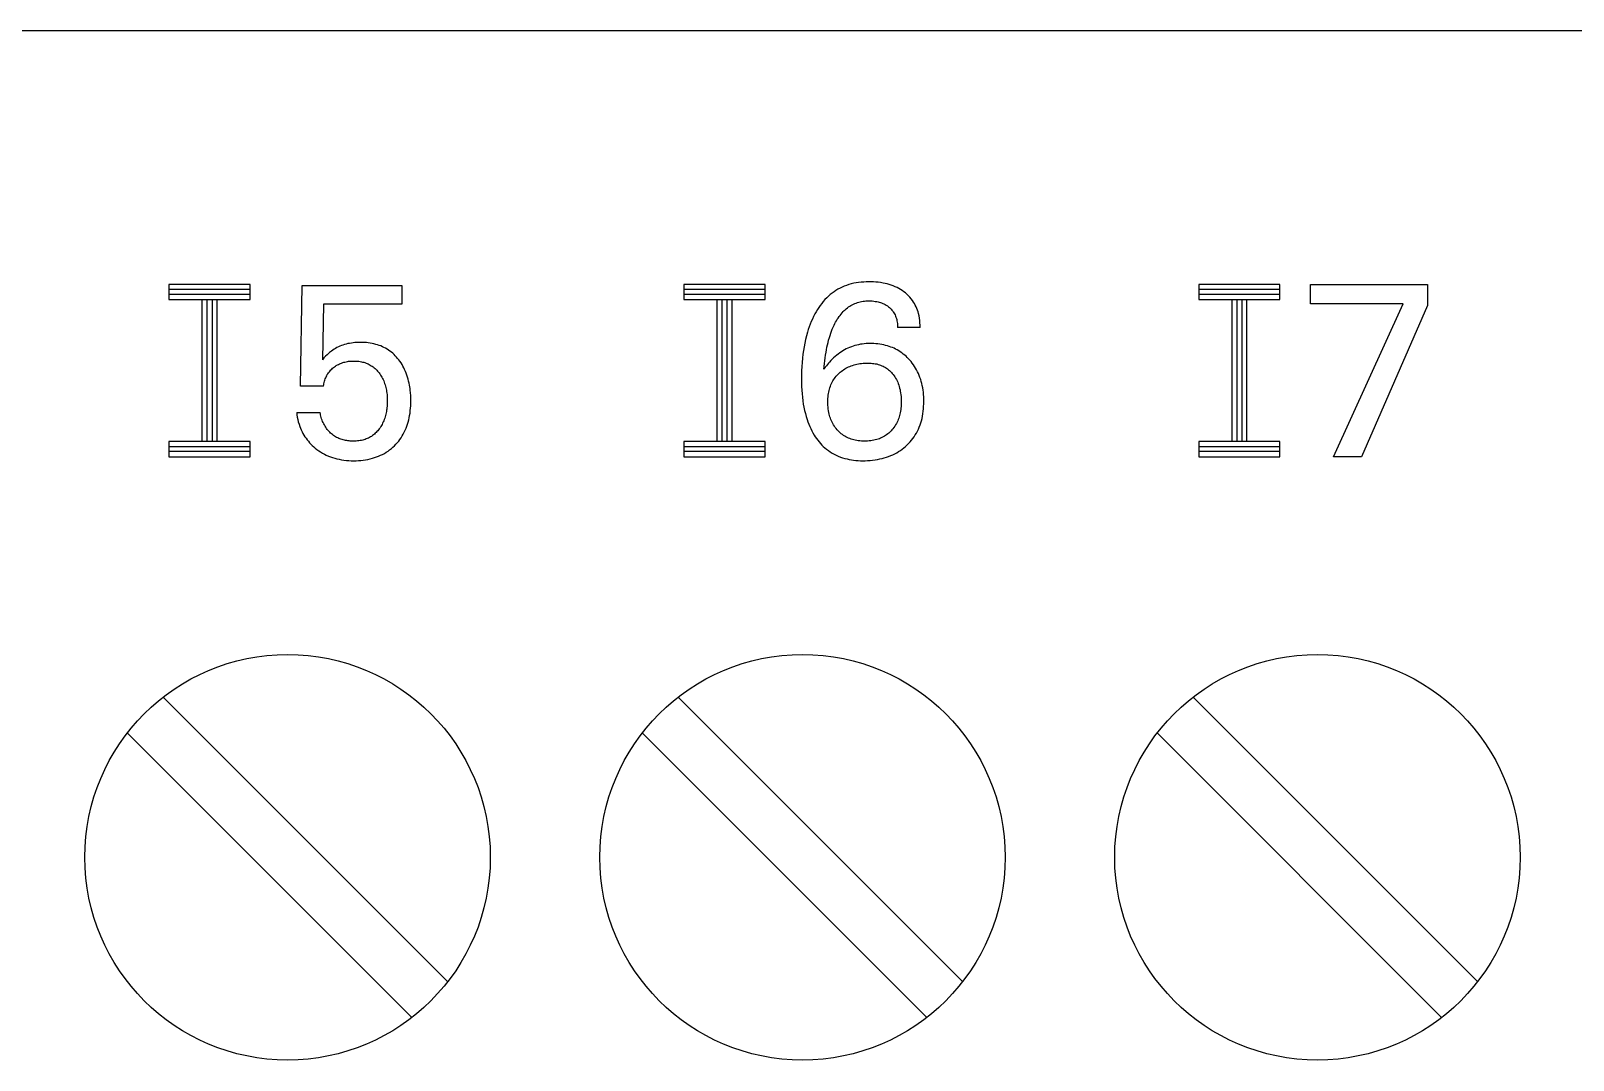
# Model space of a CAD drawing. Extents: x 0 to 420, y 0 to 297.
# Drawn here: x 180.18 to 195.39, y 243.52 to 253.67 of the extents above; entities that cross this region are included whole.
import ezdxf

# ---------------------------------------------------------------- set-up
doc = ezdxf.new("R2010")
doc.units = 0
doc.header["$LTSCALE"] = 23.1
doc.layers.add('10000_FRONT', color=7, linetype='CONTINUOUS')

msp = doc.modelspace()

# ---------------------------------------------------------------- linework, layer by layer
at = {"layer": '10000_FRONT', "color": 7, "linetype": 'CONTINUOUS'}
for p, q in [((207.298, 253.673), (137.798, 253.673)), ((181.538, 251.173), (181.538, 251.023)), ((182.338, 251.173), (181.538, 251.173)), ((182.338, 251.123), (181.538, 251.123)), ((182.338, 251.073), (181.538, 251.073)), ((182.338, 251.023), (182.338, 251.173)), ((182.836, 250.169), (182.851, 251.163)), ((182.851, 251.163), (183.835, 251.163)), ((183.835, 251.163), (183.835, 250.977)), ((186.618, 251.173), (186.618, 251.023)), ((187.418, 251.173), (186.618, 251.173)), ((187.418, 251.123), (186.618, 251.123)), ((187.418, 251.073), (186.618, 251.073)), ((187.418, 251.023), (187.418, 251.173)), ((188.045, 251.057), (188.027, 251.04)), ((188.062, 251.072), (188.045, 251.057)), ((188.08, 251.086), (188.062, 251.072)), ((188.099, 251.1), (188.08, 251.086)), ((188.118, 251.113), (188.099, 251.1)), ((188.138, 251.124), (188.118, 251.113)), ((188.158, 251.135), (188.138, 251.124)), ((188.179, 251.145), (188.158, 251.135)), ((188.2, 251.155), (188.179, 251.145)), ((188.222, 251.163), (188.2, 251.155)), ((188.245, 251.171), (188.222, 251.163)), ((188.269, 251.177), (188.245, 251.171)), ((188.293, 251.183), (188.269, 251.177)), ((188.318, 251.188), (188.293, 251.183)), ((188.342, 251.191), (188.318, 251.188)), ((188.367, 251.194), (188.342, 251.191)), ((188.392, 251.196), (188.367, 251.194)), ((188.417, 251.197), (188.392, 251.196)), ((188.441, 251.198), (188.417, 251.197)), ((188.465, 251.198), (188.441, 251.198)), ((188.489, 251.197), (188.465, 251.198)), ((188.512, 251.195), (188.489, 251.197)), ((188.536, 251.193), (188.512, 251.195)), ((188.559, 251.19), (188.536, 251.193)), ((188.583, 251.186), (188.559, 251.19)), ((188.603, 251.182), (188.583, 251.186)), ((188.624, 251.177), (188.603, 251.182)), ((188.644, 251.171), (188.624, 251.177)), ((188.664, 251.165), (188.644, 251.171)), ((188.684, 251.157), (188.664, 251.165)), ((188.703, 251.149), (188.684, 251.157)), ((188.721, 251.141), (188.703, 251.149)), ((188.738, 251.132), (188.721, 251.141)), ((188.755, 251.122), (188.738, 251.132)), ((188.772, 251.112), (188.755, 251.122)), ((188.787, 251.1), (188.772, 251.112)), ((188.803, 251.088), (188.787, 251.1)), ((188.818, 251.075), (188.803, 251.088)), ((188.833, 251.061), (188.818, 251.075)), ((188.847, 251.046), (188.833, 251.061)), ((191.698, 251.173), (191.698, 251.023)), ((192.498, 251.173), (191.698, 251.173)), ((192.498, 251.123), (191.698, 251.123)), ((192.498, 251.073), (191.698, 251.073)), ((192.498, 251.023), (192.498, 251.173)), ((192.798, 250.982), (192.798, 251.173)), ((192.798, 251.173), (193.953, 251.173)), ((193.953, 251.173), (193.953, 250.964)), ((181.538, 251.023), (182.338, 251.023)), ((181.863, 251.023), (181.863, 249.623)), ((181.913, 251.023), (181.913, 249.623)), ((181.963, 251.023), (181.963, 249.623)), ((182.013, 249.623), (182.013, 251.023)), ((183.064, 250.977), (183.051, 250.43)), ((183.835, 250.977), (183.064, 250.977)), ((186.618, 251.023), (187.418, 251.023)), ((186.943, 251.023), (186.943, 249.623)), ((186.993, 251.023), (186.993, 249.623)), ((187.043, 251.023), (187.043, 249.623)), ((187.093, 249.623), (187.093, 251.023)), ((187.922, 250.903), (187.91, 250.881)), ((187.935, 250.924), (187.922, 250.903)), ((187.948, 250.945), (187.935, 250.924)), ((187.963, 250.965), (187.948, 250.945)), ((187.977, 250.985), (187.963, 250.965)), ((187.993, 251.004), (187.977, 250.985)), ((188.009, 251.022), (187.993, 251.004)), ((188.027, 251.04), (188.009, 251.022)), ((188.179, 250.892), (188.19, 250.904)), ((188.19, 250.904), (188.2, 250.914)), ((188.2, 250.914), (188.21, 250.923)), ((188.21, 250.923), (188.22, 250.933)), ((188.22, 250.933), (188.231, 250.941)), ((188.231, 250.941), (188.243, 250.95)), ((188.243, 250.95), (188.254, 250.957)), ((188.254, 250.957), (188.266, 250.965)), ((188.266, 250.965), (188.278, 250.972)), ((188.278, 250.972), (188.291, 250.978)), ((188.291, 250.978), (188.303, 250.984)), ((188.303, 250.984), (188.317, 250.989)), ((188.317, 250.989), (188.33, 250.993)), ((188.33, 250.993), (188.343, 250.997)), ((188.343, 250.997), (188.357, 251.001)), ((188.357, 251.001), (188.371, 251.003)), ((188.371, 251.003), (188.385, 251.006)), ((188.385, 251.006), (188.399, 251.008)), ((188.399, 251.008), (188.413, 251.009)), ((188.413, 251.009), (188.427, 251.01)), ((188.427, 251.01), (188.441, 251.01)), ((188.441, 251.01), (188.458, 251.01)), ((188.458, 251.01), (188.474, 251.009)), ((188.474, 251.009), (188.49, 251.008)), ((188.49, 251.008), (188.506, 251.005)), ((188.506, 251.005), (188.522, 251.003)), ((188.522, 251.003), (188.534, 251)), ((188.534, 251), (188.545, 250.997)), ((188.545, 250.997), (188.557, 250.994)), ((188.557, 250.994), (188.568, 250.99)), ((188.568, 250.99), (188.579, 250.985)), ((188.579, 250.985), (188.59, 250.981)), ((188.59, 250.981), (188.602, 250.974)), ((188.602, 250.974), (188.614, 250.968)), ((188.614, 250.968), (188.625, 250.96)), ((188.625, 250.96), (188.636, 250.952)), ((188.636, 250.952), (188.646, 250.944)), ((188.646, 250.944), (188.655, 250.936)), ((188.655, 250.936), (188.663, 250.928)), ((188.663, 250.928), (188.67, 250.919)), ((188.67, 250.919), (188.678, 250.91)), ((188.678, 250.91), (188.684, 250.901)), ((188.86, 251.031), (188.847, 251.046)), ((188.873, 251.015), (188.86, 251.031)), ((188.884, 250.998), (188.873, 251.015)), ((188.893, 250.983), (188.884, 250.998)), ((188.901, 250.967), (188.893, 250.983)), ((188.909, 250.951), (188.901, 250.967)), ((188.916, 250.935), (188.909, 250.951)), ((188.922, 250.918), (188.916, 250.935)), ((188.928, 250.901), (188.922, 250.918)), ((191.698, 251.023), (192.498, 251.023)), ((192.023, 251.023), (192.023, 249.623)), ((192.073, 251.023), (192.073, 249.623)), ((192.123, 251.023), (192.123, 249.623)), ((192.173, 249.623), (192.173, 251.023)), ((193.713, 250.982), (192.798, 250.982)), ((193.028, 249.473), (193.713, 250.982)), ((193.953, 250.964), (193.301, 249.473)), ((187.854, 250.753), (187.845, 250.727)), ((187.864, 250.779), (187.854, 250.753)), ((187.874, 250.805), (187.864, 250.779)), ((187.885, 250.831), (187.874, 250.805)), ((187.897, 250.856), (187.885, 250.831)), ((187.91, 250.881), (187.897, 250.856)), ((188.082, 250.731), (188.091, 250.751)), ((188.091, 250.751), (188.1, 250.771)), ((188.1, 250.771), (188.108, 250.786)), ((188.108, 250.786), (188.115, 250.8)), ((188.115, 250.8), (188.123, 250.814)), ((188.123, 250.814), (188.131, 250.828)), ((188.131, 250.828), (188.14, 250.841)), ((188.14, 250.841), (188.149, 250.855)), ((188.149, 250.855), (188.158, 250.867)), ((188.158, 250.867), (188.168, 250.88)), ((188.168, 250.88), (188.179, 250.892)), ((188.684, 250.901), (188.69, 250.891)), ((188.69, 250.891), (188.696, 250.881)), ((188.696, 250.881), (188.701, 250.871)), ((188.701, 250.871), (188.706, 250.86)), ((188.706, 250.86), (188.71, 250.849)), ((188.71, 250.849), (188.714, 250.837)), ((188.714, 250.837), (188.717, 250.826)), ((188.717, 250.826), (188.72, 250.813)), ((188.72, 250.813), (188.722, 250.8)), ((188.722, 250.8), (188.724, 250.787)), ((188.724, 250.787), (188.725, 250.774)), ((188.725, 250.774), (188.726, 250.76)), ((188.726, 250.76), (188.726, 250.747)), ((188.932, 250.884), (188.928, 250.901)), ((188.938, 250.862), (188.932, 250.884)), ((188.942, 250.839), (188.938, 250.862)), ((188.945, 250.816), (188.942, 250.839)), ((188.947, 250.793), (188.945, 250.816)), ((188.948, 250.77), (188.947, 250.793)), ((188.949, 250.747), (188.948, 250.77)), ((183.373, 250.598), (183.355, 250.596)), ((183.391, 250.599), (183.373, 250.598)), ((183.409, 250.6), (183.391, 250.599)), ((183.428, 250.6), (183.409, 250.6)), ((183.447, 250.6), (183.428, 250.6)), ((183.466, 250.599), (183.447, 250.6)), ((183.485, 250.598), (183.466, 250.599)), ((183.504, 250.596), (183.485, 250.598)), ((187.818, 250.629), (187.81, 250.594)), ((187.827, 250.665), (187.818, 250.629)), ((187.836, 250.7), (187.827, 250.665)), ((187.845, 250.727), (187.836, 250.7)), ((188.034, 250.576), (188.04, 250.6)), ((188.04, 250.6), (188.046, 250.624)), ((188.046, 250.624), (188.053, 250.648)), ((188.053, 250.648), (188.06, 250.669)), ((188.06, 250.669), (188.067, 250.69)), ((188.067, 250.69), (188.074, 250.711)), ((188.074, 250.711), (188.082, 250.731)), ((188.949, 250.747), (188.726, 250.747)), ((183.067, 250.447), (183.051, 250.43)), ((183.083, 250.464), (183.067, 250.447)), ((183.098, 250.478), (183.083, 250.464)), ((183.113, 250.492), (183.098, 250.478)), ((183.122, 250.5), (183.113, 250.492)), ((183.132, 250.507), (183.122, 250.5)), ((183.141, 250.515), (183.132, 250.507)), ((183.154, 250.524), (183.141, 250.515)), ((183.167, 250.533), (183.154, 250.524)), ((183.181, 250.541), (183.167, 250.533)), ((183.195, 250.549), (183.181, 250.541)), ((183.209, 250.556), (183.195, 250.549)), ((183.223, 250.562), (183.209, 250.556)), ((183.239, 250.569), (183.223, 250.562)), ((183.254, 250.574), (183.239, 250.569)), ((183.27, 250.579), (183.254, 250.574)), ((183.286, 250.584), (183.27, 250.579)), ((183.302, 250.588), (183.286, 250.584)), ((183.319, 250.591), (183.302, 250.588)), ((183.337, 250.594), (183.319, 250.591)), ((183.355, 250.596), (183.337, 250.594)), ((183.523, 250.593), (183.504, 250.596)), ((183.541, 250.59), (183.523, 250.593)), ((183.56, 250.586), (183.541, 250.59)), ((183.578, 250.581), (183.56, 250.586)), ((183.595, 250.576), (183.578, 250.581)), ((183.611, 250.571), (183.595, 250.576)), ((183.628, 250.565), (183.611, 250.571)), ((183.643, 250.558), (183.628, 250.565)), ((183.659, 250.55), (183.643, 250.558)), ((183.674, 250.542), (183.659, 250.55)), ((183.689, 250.534), (183.674, 250.542)), ((183.704, 250.524), (183.689, 250.534)), ((183.718, 250.514), (183.704, 250.524)), ((183.732, 250.504), (183.718, 250.514)), ((183.745, 250.493), (183.732, 250.504)), ((183.758, 250.481), (183.745, 250.493)), ((183.771, 250.469), (183.758, 250.481)), ((183.783, 250.456), (183.771, 250.469)), ((183.794, 250.443), (183.783, 250.456)), ((187.792, 250.485), (187.788, 250.444)), ((187.797, 250.522), (187.792, 250.485)), ((187.803, 250.558), (187.797, 250.522)), ((187.81, 250.594), (187.803, 250.558)), ((188.008, 250.419), (188.011, 250.447)), ((188.011, 250.447), (188.015, 250.475)), ((188.015, 250.475), (188.02, 250.503)), ((188.02, 250.503), (188.024, 250.527)), ((188.024, 250.527), (188.029, 250.552)), ((188.029, 250.552), (188.034, 250.576)), ((188.095, 250.448), (188.081, 250.435)), ((188.11, 250.461), (188.095, 250.448)), ((188.125, 250.474), (188.11, 250.461)), ((188.14, 250.486), (188.125, 250.474)), ((188.156, 250.497), (188.14, 250.486)), ((188.172, 250.508), (188.156, 250.497)), ((188.187, 250.518), (188.172, 250.508)), ((188.203, 250.527), (188.187, 250.518)), ((188.22, 250.536), (188.203, 250.527)), ((188.236, 250.544), (188.22, 250.536)), ((188.253, 250.551), (188.236, 250.544)), ((188.27, 250.558), (188.253, 250.551)), ((188.287, 250.564), (188.27, 250.558)), ((188.305, 250.569), (188.287, 250.564)), ((188.323, 250.574), (188.305, 250.569)), ((188.341, 250.578), (188.323, 250.574)), ((188.36, 250.582), (188.341, 250.578)), ((188.378, 250.584), (188.36, 250.582)), ((188.397, 250.587), (188.378, 250.584)), ((188.416, 250.588), (188.397, 250.587)), ((188.435, 250.589), (188.416, 250.588)), ((188.454, 250.59), (188.435, 250.589)), ((188.473, 250.589), (188.454, 250.59)), ((188.492, 250.589), (188.473, 250.589)), ((188.512, 250.587), (188.492, 250.589)), ((188.531, 250.585), (188.512, 250.587)), ((188.55, 250.583), (188.531, 250.585)), ((188.57, 250.58), (188.55, 250.583)), ((188.589, 250.576), (188.57, 250.58)), ((188.607, 250.571), (188.589, 250.576)), ((188.625, 250.567), (188.607, 250.571)), ((188.642, 250.561), (188.625, 250.567)), ((188.658, 250.555), (188.642, 250.561)), ((188.675, 250.549), (188.658, 250.555)), ((188.691, 250.542), (188.675, 250.549)), ((188.707, 250.534), (188.691, 250.542)), ((188.723, 250.526), (188.707, 250.534)), ((188.738, 250.517), (188.723, 250.526)), ((188.753, 250.507), (188.738, 250.517)), ((188.768, 250.497), (188.753, 250.507)), ((188.782, 250.486), (188.768, 250.497)), ((188.796, 250.475), (188.782, 250.486)), ((188.809, 250.464), (188.796, 250.475)), ((188.822, 250.451), (188.809, 250.464)), ((188.834, 250.439), (188.822, 250.451)), ((183.106, 250.292), (183.113, 250.302)), ((183.113, 250.302), (183.12, 250.311)), ((183.12, 250.311), (183.127, 250.32)), ((183.127, 250.32), (183.135, 250.329)), ((183.135, 250.329), (183.144, 250.337)), ((183.144, 250.337), (183.152, 250.345)), ((183.152, 250.345), (183.161, 250.352)), ((183.161, 250.352), (183.171, 250.359)), ((183.171, 250.359), (183.18, 250.366)), ((183.18, 250.366), (183.189, 250.372)), ((183.189, 250.372), (183.199, 250.378)), ((183.199, 250.378), (183.209, 250.383)), ((183.209, 250.383), (183.219, 250.388)), ((183.219, 250.388), (183.23, 250.393)), ((183.23, 250.393), (183.241, 250.397)), ((183.241, 250.397), (183.252, 250.401)), ((183.252, 250.401), (183.263, 250.405)), ((183.263, 250.405), (183.274, 250.407)), ((183.274, 250.407), (183.286, 250.41)), ((183.286, 250.41), (183.298, 250.412)), ((183.298, 250.412), (183.31, 250.414)), ((183.31, 250.414), (183.323, 250.416)), ((183.323, 250.416), (183.335, 250.416)), ((183.335, 250.416), (183.348, 250.417)), ((183.348, 250.417), (183.36, 250.417)), ((183.36, 250.417), (183.373, 250.417)), ((183.373, 250.417), (183.386, 250.417)), ((183.386, 250.417), (183.398, 250.416)), ((183.398, 250.416), (183.411, 250.414)), ((183.411, 250.414), (183.423, 250.412)), ((183.423, 250.412), (183.436, 250.41)), ((183.436, 250.41), (183.448, 250.407)), ((183.448, 250.407), (183.46, 250.404)), ((183.46, 250.404), (183.471, 250.401)), ((183.471, 250.401), (183.482, 250.397)), ((183.482, 250.397), (183.493, 250.393)), ((183.493, 250.393), (183.504, 250.388)), ((183.504, 250.388), (183.514, 250.383)), ((183.514, 250.383), (183.524, 250.377)), ((183.524, 250.377), (183.534, 250.371)), ((183.534, 250.371), (183.544, 250.365)), ((183.544, 250.365), (183.553, 250.358)), ((183.553, 250.358), (183.563, 250.35)), ((183.563, 250.35), (183.571, 250.343)), ((183.571, 250.343), (183.58, 250.335)), ((183.58, 250.335), (183.588, 250.326)), ((183.588, 250.326), (183.596, 250.317)), ((183.596, 250.317), (183.604, 250.308)), ((183.604, 250.308), (183.611, 250.299)), ((183.611, 250.299), (183.618, 250.289)), ((183.805, 250.429), (183.794, 250.443)), ((183.816, 250.414), (183.805, 250.429)), ((183.827, 250.398), (183.816, 250.414)), ((183.837, 250.382), (183.827, 250.398)), ((183.846, 250.366), (183.837, 250.382)), ((183.855, 250.349), (183.846, 250.366)), ((183.863, 250.332), (183.855, 250.349)), ((183.871, 250.315), (183.863, 250.332)), ((183.879, 250.296), (183.871, 250.315)), ((183.886, 250.277), (183.879, 250.296)), ((187.779, 250.32), (187.778, 250.279)), ((187.781, 250.362), (187.779, 250.32)), ((187.784, 250.403), (187.781, 250.362)), ((187.788, 250.444), (187.784, 250.403)), ((188, 250.335), (188.003, 250.363)), ((188.008, 250.347), (188, 250.335)), ((188.003, 250.363), (188.005, 250.391)), ((188.005, 250.391), (188.008, 250.419)), ((188.016, 250.359), (188.008, 250.347)), ((188.025, 250.371), (188.016, 250.359)), ((188.034, 250.382), (188.025, 250.371)), ((188.044, 250.395), (188.034, 250.382)), ((188.055, 250.406), (188.044, 250.395)), ((188.068, 250.421), (188.055, 250.406)), ((188.081, 250.435), (188.068, 250.421)), ((188.139, 250.287), (188.149, 250.297)), ((188.149, 250.297), (188.159, 250.306)), ((188.159, 250.306), (188.17, 250.315)), ((188.17, 250.315), (188.181, 250.323)), ((188.181, 250.323), (188.192, 250.331)), ((188.192, 250.331), (188.204, 250.339)), ((188.204, 250.339), (188.216, 250.346)), ((188.216, 250.346), (188.228, 250.352)), ((188.228, 250.352), (188.241, 250.359)), ((188.241, 250.359), (188.255, 250.364)), ((188.255, 250.364), (188.268, 250.37)), ((188.268, 250.37), (188.282, 250.374)), ((188.282, 250.374), (188.296, 250.379)), ((188.296, 250.379), (188.31, 250.382)), ((188.31, 250.382), (188.324, 250.386)), ((188.324, 250.386), (188.34, 250.389)), ((188.34, 250.389), (188.355, 250.391)), ((188.355, 250.391), (188.371, 250.393)), ((188.371, 250.393), (188.387, 250.395)), ((188.387, 250.395), (188.403, 250.396)), ((188.403, 250.396), (188.419, 250.397)), ((188.419, 250.397), (188.435, 250.397)), ((188.435, 250.397), (188.45, 250.396)), ((188.45, 250.396), (188.464, 250.396)), ((188.464, 250.396), (188.478, 250.394)), ((188.478, 250.394), (188.492, 250.393)), ((188.492, 250.393), (188.506, 250.39)), ((188.506, 250.39), (188.52, 250.388)), ((188.52, 250.388), (188.534, 250.384)), ((188.534, 250.384), (188.547, 250.38)), ((188.547, 250.38), (188.559, 250.376)), ((188.559, 250.376), (188.571, 250.371)), ((188.571, 250.371), (188.583, 250.366)), ((188.583, 250.366), (188.594, 250.36)), ((188.594, 250.36), (188.606, 250.353)), ((188.606, 250.353), (188.616, 250.346)), ((188.616, 250.346), (188.627, 250.339)), ((188.627, 250.339), (188.637, 250.331)), ((188.637, 250.331), (188.647, 250.322)), ((188.647, 250.322), (188.657, 250.313)), ((188.657, 250.313), (188.666, 250.304)), ((188.666, 250.304), (188.674, 250.294)), ((188.674, 250.294), (188.682, 250.284)), ((188.846, 250.426), (188.834, 250.439)), ((188.859, 250.411), (188.846, 250.426)), ((188.871, 250.395), (188.859, 250.411)), ((188.883, 250.379), (188.871, 250.395)), ((188.894, 250.363), (188.883, 250.379)), ((188.904, 250.346), (188.894, 250.363)), ((188.914, 250.329), (188.904, 250.346)), ((188.923, 250.311), (188.914, 250.329)), ((188.932, 250.293), (188.923, 250.311)), ((183.064, 250.169), (182.836, 250.169)), ((183.064, 250.169), (183.065, 250.181)), ((183.065, 250.181), (183.067, 250.193)), ((183.067, 250.193), (183.07, 250.205)), ((183.07, 250.205), (183.073, 250.217)), ((183.073, 250.217), (183.076, 250.229)), ((183.076, 250.229), (183.08, 250.241)), ((183.08, 250.241), (183.084, 250.252)), ((183.084, 250.252), (183.089, 250.262)), ((183.089, 250.262), (183.094, 250.272)), ((183.094, 250.272), (183.1, 250.283)), ((183.1, 250.283), (183.106, 250.292)), ((183.618, 250.289), (183.626, 250.278)), ((183.626, 250.278), (183.632, 250.267)), ((183.632, 250.267), (183.639, 250.256)), ((183.639, 250.256), (183.645, 250.245)), ((183.645, 250.245), (183.65, 250.233)), ((183.65, 250.233), (183.656, 250.222)), ((183.656, 250.222), (183.661, 250.209)), ((183.661, 250.209), (183.665, 250.196)), ((183.665, 250.196), (183.67, 250.183)), ((183.67, 250.183), (183.674, 250.17)), ((183.674, 250.17), (183.677, 250.157)), ((183.677, 250.157), (183.68, 250.144)), ((183.68, 250.144), (183.683, 250.13)), ((183.892, 250.258), (183.886, 250.277)), ((183.897, 250.239), (183.892, 250.258)), ((183.902, 250.219), (183.897, 250.239)), ((183.907, 250.2), (183.902, 250.219)), ((183.911, 250.18), (183.907, 250.2)), ((183.914, 250.163), (183.911, 250.18)), ((183.916, 250.145), (183.914, 250.163)), ((183.918, 250.128), (183.916, 250.145)), ((187.778, 250.279), (187.778, 250.238)), ((187.778, 250.238), (187.778, 250.202)), ((187.778, 250.202), (187.779, 250.166)), ((187.779, 250.166), (187.781, 250.13)), ((188.054, 250.14), (188.058, 250.154)), ((188.058, 250.154), (188.063, 250.168)), ((188.063, 250.168), (188.068, 250.181)), ((188.068, 250.181), (188.074, 250.195)), ((188.074, 250.195), (188.08, 250.207)), ((188.08, 250.207), (188.087, 250.22)), ((188.087, 250.22), (188.094, 250.232)), ((188.094, 250.232), (188.102, 250.244)), ((188.102, 250.244), (188.111, 250.255)), ((188.111, 250.255), (188.12, 250.266)), ((188.12, 250.266), (188.129, 250.277)), ((188.129, 250.277), (188.139, 250.287)), ((188.682, 250.284), (188.691, 250.272)), ((188.691, 250.272), (188.699, 250.26)), ((188.699, 250.26), (188.707, 250.247)), ((188.707, 250.247), (188.714, 250.235)), ((188.714, 250.235), (188.721, 250.222)), ((188.721, 250.222), (188.727, 250.208)), ((188.727, 250.208), (188.732, 250.194)), ((188.732, 250.194), (188.738, 250.179)), ((188.738, 250.179), (188.742, 250.164)), ((188.742, 250.164), (188.746, 250.149)), ((188.746, 250.149), (188.75, 250.134)), ((188.94, 250.274), (188.932, 250.293)), ((188.947, 250.255), (188.94, 250.274)), ((188.954, 250.235), (188.947, 250.255)), ((188.96, 250.216), (188.954, 250.235)), ((188.965, 250.196), (188.96, 250.216)), ((188.969, 250.176), (188.965, 250.196)), ((188.974, 250.153), (188.969, 250.176)), ((188.977, 250.131), (188.974, 250.153)), ((183.683, 250.13), (183.685, 250.116)), ((183.685, 250.116), (183.687, 250.101)), ((183.687, 250.101), (183.689, 250.086)), ((183.689, 250.086), (183.69, 250.071)), ((183.69, 250.071), (183.691, 250.056)), ((183.691, 249.99), (183.69, 249.973)), ((183.691, 250.056), (183.691, 250.041)), ((183.691, 250.041), (183.692, 250.026)), ((183.692, 250.026), (183.691, 250.008)), ((183.691, 250.008), (183.691, 249.99)), ((183.921, 250.102), (183.918, 250.128)), ((183.923, 250.076), (183.921, 250.102)), ((183.924, 250.05), (183.923, 250.076)), ((183.923, 249.975), (183.924, 249.999)), ((183.924, 250.023), (183.924, 250.05)), ((183.924, 249.999), (183.924, 250.023)), ((187.781, 250.13), (187.784, 250.094)), ((187.784, 250.094), (187.787, 250.059)), ((187.787, 250.059), (187.792, 250.023)), ((187.792, 250.023), (187.796, 249.992)), ((187.796, 249.992), (187.802, 249.961)), ((188.038, 250.032), (188.039, 250.048)), ((188.038, 250.016), (188.038, 250.032)), ((188.038, 249.998), (188.038, 250.016)), ((188.039, 249.98), (188.038, 249.998)), ((188.039, 250.048), (188.04, 250.064)), ((188.04, 250.064), (188.042, 250.08)), ((188.042, 250.08), (188.044, 250.095)), ((188.044, 250.095), (188.047, 250.111)), ((188.047, 250.111), (188.05, 250.126)), ((188.05, 250.126), (188.054, 250.14)), ((188.75, 250.134), (188.753, 250.119)), ((188.753, 250.119), (188.756, 250.102)), ((188.756, 250.102), (188.758, 250.085)), ((188.758, 250.085), (188.76, 250.068)), ((188.76, 250.068), (188.761, 250.051)), ((188.761, 250.051), (188.762, 250.033)), ((188.762, 250), (188.761, 249.985)), ((188.762, 250.033), (188.762, 250.016)), ((188.762, 250.016), (188.762, 250)), ((188.98, 250.109), (188.977, 250.131)), ((188.982, 250.086), (188.98, 250.109)), ((188.984, 250.064), (188.982, 250.086)), ((188.983, 249.97), (188.984, 249.994)), ((188.985, 250.041), (188.984, 250.064)), ((188.984, 249.994), (188.985, 250.018)), ((188.985, 250.018), (188.985, 250.041)), ((182.798, 249.91), (182.8, 249.887)), ((182.798, 249.91), (183.03, 249.91)), ((182.8, 249.887), (182.804, 249.863)), ((182.804, 249.863), (182.809, 249.84)), ((182.809, 249.84), (182.814, 249.817)), ((183.032, 249.897), (183.03, 249.91)), ((183.034, 249.885), (183.032, 249.897)), ((183.037, 249.872), (183.034, 249.885)), ((183.04, 249.859), (183.037, 249.872)), ((183.044, 249.847), (183.04, 249.859)), ((183.049, 249.834), (183.044, 249.847)), ((183.661, 249.84), (183.656, 249.828)), ((183.666, 249.853), (183.661, 249.84)), ((183.67, 249.866), (183.666, 249.853)), ((183.674, 249.88), (183.67, 249.866)), ((183.677, 249.893), (183.674, 249.88)), ((183.68, 249.906), (183.677, 249.893)), ((183.683, 249.92), (183.68, 249.906)), ((183.685, 249.932), (183.683, 249.92)), ((183.686, 249.943), (183.685, 249.932)), ((183.688, 249.955), (183.686, 249.943)), ((183.69, 249.973), (183.688, 249.955)), ((183.903, 249.836), (183.908, 249.857)), ((183.908, 249.857), (183.912, 249.88)), ((183.912, 249.88), (183.916, 249.904)), ((183.916, 249.904), (183.919, 249.928)), ((183.919, 249.928), (183.921, 249.952)), ((183.921, 249.952), (183.923, 249.975)), ((187.802, 249.961), (187.808, 249.93)), ((187.808, 249.93), (187.816, 249.9)), ((187.816, 249.9), (187.824, 249.869)), ((187.824, 249.869), (187.833, 249.839)), ((187.833, 249.839), (187.841, 249.817)), ((188.04, 249.962), (188.039, 249.98)), ((188.042, 249.944), (188.04, 249.962)), ((188.045, 249.926), (188.042, 249.944)), ((188.048, 249.908), (188.045, 249.926)), ((188.051, 249.894), (188.048, 249.908)), ((188.055, 249.881), (188.051, 249.894)), ((188.059, 249.867), (188.055, 249.881)), ((188.063, 249.854), (188.059, 249.867)), ((188.068, 249.841), (188.063, 249.854)), ((188.073, 249.828), (188.068, 249.841)), ((188.732, 249.839), (188.727, 249.826)), ((188.737, 249.853), (188.732, 249.839)), ((188.741, 249.866), (188.737, 249.853)), ((188.745, 249.879), (188.741, 249.866)), ((188.749, 249.893), (188.745, 249.879)), ((188.752, 249.907), (188.749, 249.893)), ((188.755, 249.922), (188.752, 249.907)), ((188.757, 249.938), (188.755, 249.922)), ((188.759, 249.953), (188.757, 249.938)), ((188.76, 249.969), (188.759, 249.953)), ((188.761, 249.985), (188.76, 249.969)), ((188.961, 249.828), (188.967, 249.849)), ((188.967, 249.849), (188.972, 249.873)), ((188.972, 249.873), (188.976, 249.897)), ((188.976, 249.897), (188.979, 249.921)), ((188.979, 249.921), (188.982, 249.945)), ((188.982, 249.945), (188.983, 249.97)), ((182.814, 249.817), (182.821, 249.794)), ((182.821, 249.794), (182.829, 249.772)), ((182.829, 249.772), (182.835, 249.754)), ((182.835, 249.754), (182.843, 249.737)), ((182.843, 249.737), (182.851, 249.72)), ((182.851, 249.72), (182.86, 249.703)), ((182.86, 249.703), (182.869, 249.686)), ((182.869, 249.686), (182.879, 249.67)), ((183.053, 249.822), (183.049, 249.834)), ((183.059, 249.81), (183.053, 249.822)), ((183.065, 249.798), (183.059, 249.81)), ((183.071, 249.786), (183.065, 249.798)), ((183.078, 249.775), (183.071, 249.786)), ((183.085, 249.764), (183.078, 249.775)), ((183.093, 249.753), (183.085, 249.764)), ((183.1, 249.743), (183.093, 249.753)), ((183.108, 249.733), (183.1, 249.743)), ((183.116, 249.724), (183.108, 249.733)), ((183.124, 249.715), (183.116, 249.724)), ((183.133, 249.707), (183.124, 249.715)), ((183.142, 249.698), (183.133, 249.707)), ((183.152, 249.691), (183.142, 249.698)), ((183.161, 249.683), (183.152, 249.691)), ((183.555, 249.688), (183.545, 249.681)), ((183.564, 249.696), (183.555, 249.688)), ((183.573, 249.704), (183.564, 249.696)), ((183.581, 249.712), (183.573, 249.704)), ((183.589, 249.721), (183.581, 249.712)), ((183.597, 249.73), (183.589, 249.721)), ((183.605, 249.739), (183.597, 249.73)), ((183.612, 249.749), (183.605, 249.739)), ((183.62, 249.759), (183.612, 249.749)), ((183.627, 249.77), (183.62, 249.759)), ((183.633, 249.781), (183.627, 249.77)), ((183.64, 249.792), (183.633, 249.781)), ((183.646, 249.804), (183.64, 249.792)), ((183.651, 249.816), (183.646, 249.804)), ((183.656, 249.828), (183.651, 249.816)), ((183.839, 249.679), (183.849, 249.697)), ((183.849, 249.697), (183.859, 249.715)), ((183.859, 249.715), (183.868, 249.734)), ((183.868, 249.734), (183.877, 249.754)), ((183.877, 249.754), (183.884, 249.774)), ((183.884, 249.774), (183.891, 249.795)), ((183.891, 249.795), (183.897, 249.815)), ((183.897, 249.815), (183.903, 249.836)), ((187.841, 249.817), (187.85, 249.794)), ((187.85, 249.794), (187.859, 249.772)), ((187.859, 249.772), (187.869, 249.75)), ((187.869, 249.75), (187.879, 249.729)), ((187.879, 249.729), (187.891, 249.708)), ((187.891, 249.708), (187.903, 249.687)), ((187.903, 249.687), (187.914, 249.67)), ((188.079, 249.815), (188.073, 249.828)), ((188.086, 249.801), (188.079, 249.815)), ((188.094, 249.788), (188.086, 249.801)), ((188.102, 249.775), (188.094, 249.788)), ((188.111, 249.762), (188.102, 249.775)), ((188.121, 249.75), (188.111, 249.762)), ((188.131, 249.738), (188.121, 249.75)), ((188.14, 249.728), (188.131, 249.738)), ((188.15, 249.718), (188.14, 249.728)), ((188.16, 249.709), (188.15, 249.718)), ((188.17, 249.7), (188.16, 249.709)), ((188.181, 249.691), (188.17, 249.7)), ((188.192, 249.684), (188.181, 249.691)), ((188.618, 249.69), (188.607, 249.683)), ((188.629, 249.698), (188.618, 249.69)), ((188.639, 249.707), (188.629, 249.698)), ((188.649, 249.715), (188.639, 249.707)), ((188.658, 249.725), (188.649, 249.715)), ((188.664, 249.73), (188.658, 249.725)), ((188.669, 249.737), (188.664, 249.73)), ((188.679, 249.748), (188.669, 249.737)), ((188.689, 249.761), (188.679, 249.748)), ((188.698, 249.773), (188.689, 249.761)), ((188.706, 249.786), (188.698, 249.773)), ((188.714, 249.8), (188.706, 249.786)), ((188.721, 249.814), (188.714, 249.8)), ((188.727, 249.826), (188.721, 249.814)), ((188.889, 249.67), (188.901, 249.688)), ((188.901, 249.688), (188.912, 249.706)), ((188.912, 249.706), (188.922, 249.726)), ((188.922, 249.726), (188.932, 249.745)), ((188.932, 249.745), (188.94, 249.766)), ((188.94, 249.766), (188.948, 249.786)), ((188.948, 249.786), (188.955, 249.807)), ((188.955, 249.807), (188.961, 249.828)), ((181.538, 249.623), (181.538, 249.473)), ((182.338, 249.623), (181.538, 249.623)), ((181.538, 249.573), (182.338, 249.573)), ((182.338, 249.473), (182.338, 249.623)), ((182.879, 249.67), (182.89, 249.655)), ((182.89, 249.655), (182.901, 249.639)), ((182.901, 249.639), (182.913, 249.625)), ((182.913, 249.625), (182.925, 249.61)), ((182.925, 249.61), (182.939, 249.597)), ((182.939, 249.597), (182.952, 249.583)), ((182.952, 249.583), (182.966, 249.57)), ((182.966, 249.57), (182.981, 249.558)), ((182.981, 249.558), (182.998, 249.545)), ((182.998, 249.545), (183.015, 249.532)), ((183.171, 249.676), (183.161, 249.683)), ((183.181, 249.67), (183.171, 249.676)), ((183.192, 249.664), (183.181, 249.67)), ((183.203, 249.658), (183.192, 249.664)), ((183.213, 249.654), (183.203, 249.658)), ((183.224, 249.649), (183.213, 249.654)), ((183.234, 249.645), (183.224, 249.649)), ((183.245, 249.642), (183.234, 249.645)), ((183.256, 249.639), (183.245, 249.642)), ((183.268, 249.636), (183.256, 249.639)), ((183.279, 249.634), (183.268, 249.636)), ((183.291, 249.632), (183.279, 249.634)), ((183.302, 249.63), (183.291, 249.632)), ((183.314, 249.629), (183.302, 249.63)), ((183.325, 249.628), (183.314, 249.629)), ((183.337, 249.627), (183.325, 249.628)), ((183.349, 249.627), (183.337, 249.627)), ((183.36, 249.627), (183.349, 249.627)), ((183.373, 249.627), (183.36, 249.627)), ((183.386, 249.628), (183.373, 249.627)), ((183.399, 249.629), (183.386, 249.628)), ((183.411, 249.63), (183.399, 249.629)), ((183.424, 249.632), (183.411, 249.63)), ((183.436, 249.634), (183.424, 249.632)), ((183.449, 249.637), (183.436, 249.634)), ((183.461, 249.64), (183.449, 249.637)), ((183.472, 249.644), (183.461, 249.64)), ((183.483, 249.648), (183.472, 249.644)), ((183.494, 249.652), (183.483, 249.648)), ((183.505, 249.657), (183.494, 249.652)), ((183.515, 249.662), (183.505, 249.657)), ((183.525, 249.668), (183.515, 249.662)), ((183.535, 249.674), (183.525, 249.668)), ((183.545, 249.681), (183.535, 249.674)), ((183.699, 249.529), (183.715, 249.541)), ((183.715, 249.541), (183.732, 249.554)), ((183.732, 249.554), (183.747, 249.567)), ((183.747, 249.567), (183.763, 249.582)), ((183.763, 249.582), (183.777, 249.597)), ((183.777, 249.597), (183.791, 249.612)), ((183.791, 249.612), (183.804, 249.628)), ((183.804, 249.628), (183.816, 249.644)), ((183.816, 249.644), (183.828, 249.661)), ((183.828, 249.661), (183.839, 249.679)), ((186.618, 249.623), (186.618, 249.473)), ((187.418, 249.623), (186.618, 249.623)), ((186.618, 249.573), (187.418, 249.573)), ((187.418, 249.473), (187.418, 249.623)), ((187.914, 249.67), (187.926, 249.652)), ((187.926, 249.652), (187.938, 249.636)), ((187.938, 249.636), (187.951, 249.619)), ((187.951, 249.619), (187.965, 249.604)), ((187.965, 249.604), (187.979, 249.588)), ((187.979, 249.588), (187.993, 249.574)), ((187.993, 249.574), (188.009, 249.56)), ((188.009, 249.56), (188.025, 249.547)), ((188.025, 249.547), (188.043, 249.533)), ((188.043, 249.533), (188.061, 249.52)), ((188.204, 249.676), (188.192, 249.684)), ((188.216, 249.669), (188.204, 249.676)), ((188.228, 249.663), (188.216, 249.669)), ((188.241, 249.657), (188.228, 249.663)), ((188.254, 249.652), (188.241, 249.657)), ((188.267, 249.647), (188.254, 249.652)), ((188.28, 249.643), (188.267, 249.647)), ((188.293, 249.639), (188.28, 249.643)), ((188.308, 249.636), (188.293, 249.639)), ((188.323, 249.633), (188.308, 249.636)), ((188.338, 249.631), (188.323, 249.633)), ((188.354, 249.629), (188.338, 249.631)), ((188.369, 249.628), (188.354, 249.629)), ((188.384, 249.627), (188.369, 249.628)), ((188.399, 249.627), (188.384, 249.627)), ((188.415, 249.627), (188.399, 249.627)), ((188.43, 249.628), (188.415, 249.627)), ((188.446, 249.629), (188.43, 249.628)), ((188.461, 249.631), (188.446, 249.629)), ((188.476, 249.633), (188.461, 249.631)), ((188.491, 249.636), (188.476, 249.633)), ((188.506, 249.639), (188.491, 249.636)), ((188.52, 249.643), (188.506, 249.639)), ((188.533, 249.647), (188.52, 249.643)), ((188.546, 249.651), (188.533, 249.647)), ((188.559, 249.657), (188.546, 249.651)), ((188.572, 249.662), (188.559, 249.657)), ((188.584, 249.669), (188.572, 249.662)), ((188.596, 249.676), (188.584, 249.669)), ((188.607, 249.683), (188.596, 249.676)), ((188.736, 249.524), (188.754, 249.536)), ((188.754, 249.536), (188.771, 249.548)), ((188.771, 249.548), (188.788, 249.561)), ((188.788, 249.561), (188.805, 249.575)), ((188.805, 249.575), (188.82, 249.59)), ((188.82, 249.59), (188.835, 249.604)), ((188.835, 249.604), (188.85, 249.62)), ((188.85, 249.62), (188.864, 249.636)), ((188.864, 249.636), (188.877, 249.653)), ((188.877, 249.653), (188.889, 249.67)), ((191.698, 249.623), (191.698, 249.473)), ((192.498, 249.623), (191.698, 249.623)), ((191.698, 249.573), (192.498, 249.573)), ((192.498, 249.473), (192.498, 249.623)), ((182.338, 249.523), (181.538, 249.523)), ((181.538, 249.473), (182.338, 249.473)), ((183.015, 249.532), (183.033, 249.52)), ((183.033, 249.52), (183.052, 249.509)), ((183.052, 249.509), (183.071, 249.499)), ((183.071, 249.499), (183.09, 249.489)), ((183.09, 249.489), (183.111, 249.48)), ((183.111, 249.48), (183.131, 249.472)), ((183.131, 249.472), (183.152, 249.465)), ((183.152, 249.465), (183.174, 249.458)), ((183.174, 249.458), (183.195, 249.453)), ((183.195, 249.453), (183.217, 249.448)), ((183.217, 249.448), (183.241, 249.444)), ((183.241, 249.444), (183.264, 249.44)), ((183.264, 249.44), (183.288, 249.437)), ((183.288, 249.437), (183.312, 249.436)), ((183.312, 249.436), (183.336, 249.434)), ((183.336, 249.434), (183.36, 249.434)), ((183.36, 249.434), (183.384, 249.434)), ((183.384, 249.434), (183.408, 249.435)), ((183.408, 249.435), (183.431, 249.437)), ((183.431, 249.437), (183.455, 249.44)), ((183.455, 249.44), (183.478, 249.443)), ((183.478, 249.443), (183.501, 249.447)), ((183.501, 249.447), (183.524, 249.452)), ((183.524, 249.452), (183.545, 249.458)), ((183.545, 249.458), (183.566, 249.464)), ((183.566, 249.464), (183.586, 249.471)), ((183.586, 249.471), (183.606, 249.478)), ((183.606, 249.478), (183.625, 249.487)), ((183.625, 249.487), (183.645, 249.496)), ((183.645, 249.496), (183.663, 249.506)), ((183.663, 249.506), (183.681, 249.517)), ((183.681, 249.517), (183.699, 249.529)), ((187.418, 249.523), (186.618, 249.523)), ((186.618, 249.473), (187.418, 249.473)), ((188.061, 249.52), (188.081, 249.508)), ((188.081, 249.508), (188.1, 249.497)), ((188.1, 249.497), (188.121, 249.487)), ((188.121, 249.487), (188.141, 249.478)), ((188.141, 249.478), (188.163, 249.47)), ((188.163, 249.47), (188.184, 249.462)), ((188.184, 249.462), (188.205, 249.456)), ((188.205, 249.456), (188.227, 249.451)), ((188.227, 249.451), (188.249, 249.446)), ((188.249, 249.446), (188.27, 249.442)), ((188.27, 249.442), (188.292, 249.439)), ((188.292, 249.439), (188.315, 249.437)), ((188.315, 249.437), (188.337, 249.435)), ((188.337, 249.435), (188.359, 249.434)), ((188.359, 249.434), (188.381, 249.434)), ((188.381, 249.434), (188.406, 249.434)), ((188.406, 249.434), (188.43, 249.435)), ((188.43, 249.435), (188.455, 249.437)), ((188.455, 249.437), (188.479, 249.439)), ((188.479, 249.439), (188.504, 249.443)), ((188.504, 249.443), (188.528, 249.447)), ((188.528, 249.447), (188.552, 249.451)), ((188.552, 249.451), (188.574, 249.457)), ((188.574, 249.457), (188.595, 249.462)), ((188.595, 249.462), (188.616, 249.469)), ((188.616, 249.469), (188.637, 249.476)), ((188.637, 249.476), (188.658, 249.484)), ((188.658, 249.484), (188.678, 249.493)), ((188.678, 249.493), (188.698, 249.503)), ((188.698, 249.503), (188.717, 249.513)), ((188.717, 249.513), (188.736, 249.524)), ((192.498, 249.523), (191.698, 249.523)), ((191.698, 249.473), (192.498, 249.473)), ((193.301, 249.473), (193.028, 249.473)), ((184.287, 244.297), (181.482, 247.102)), ((189.367, 244.297), (186.562, 247.102)), ((194.447, 244.297), (191.642, 247.102)), ((181.129, 246.748), (183.933, 243.944)), ((186.209, 246.748), (189.013, 243.944)), ((191.289, 246.748), (194.093, 243.944))]:
    msp.add_line(p, q, dxfattribs=at)
for centre in [(182.708, 245.523), (187.788, 245.523), (192.868, 245.523)]:
    msp.add_circle(centre, 2, dxfattribs=at)

doc.saveas('drawing.dxf')
